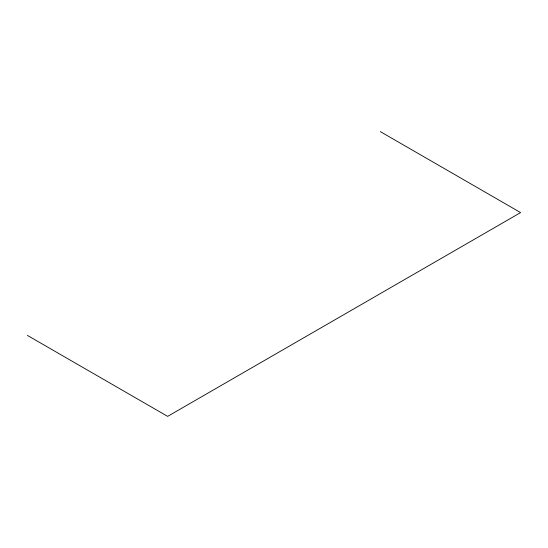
<?xml version="1.0" encoding="UTF-8"?>
<svg xmlns="http://www.w3.org/2000/svg" width="548" height="548" viewBox="0 0 548 548"><rect width="100%" height="100%" fill="white"/><g stroke="black" fill="none" stroke-linecap="round" stroke-linejoin="round"><path stroke-width="0.82" d="M380.353 131.63L520.6 212.597L167.647 416.37L27.4 335.403"/></g></svg>
